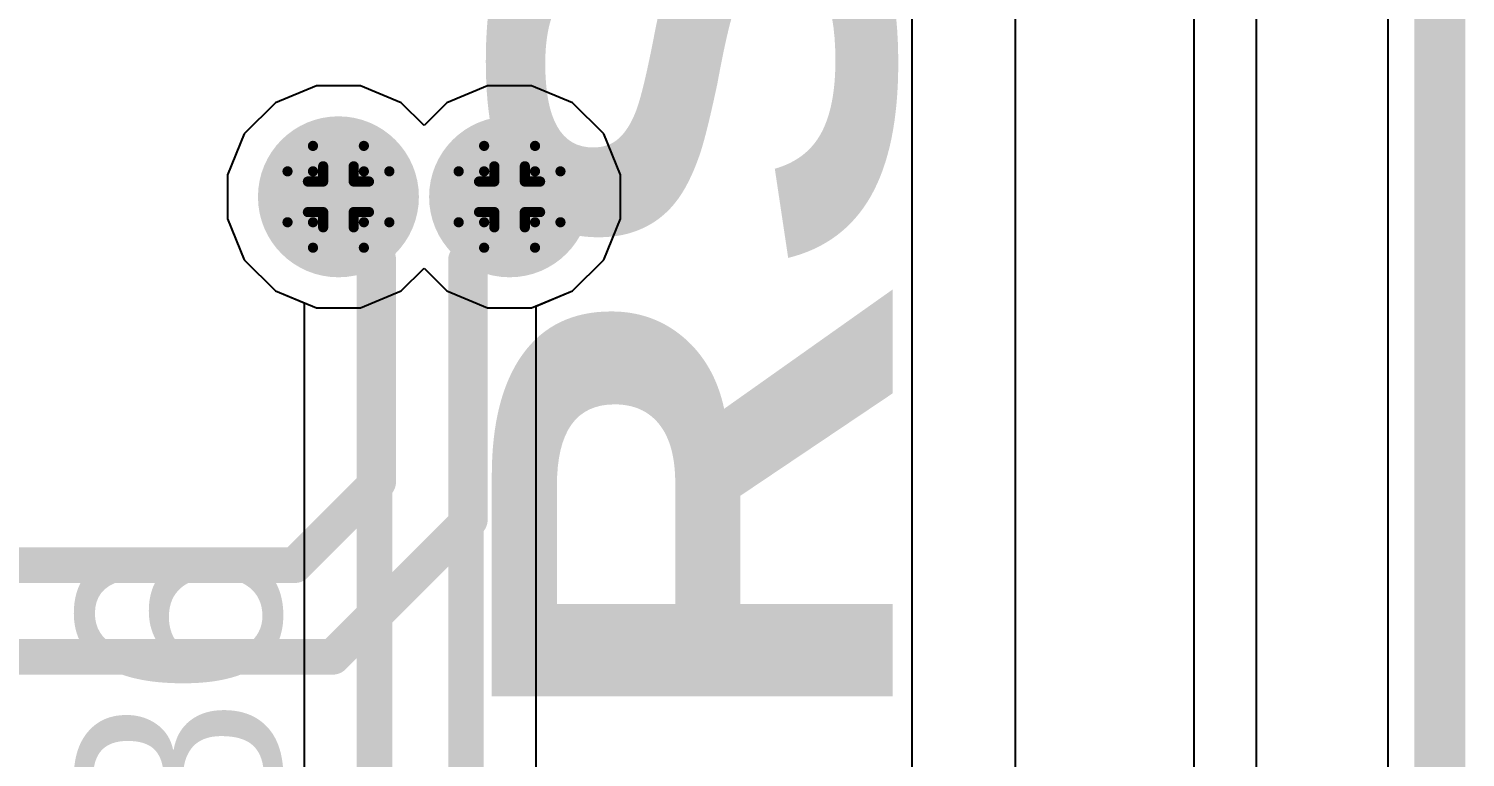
# Model space of a CAD drawing. Header units: inches. Extents: x -3 to 5259, y -3 to 5282.
# Drawn here: x 140.24 to 147.4, y 28.19 to 31.83 of the extents above; entities that cross this region are included whole.
import ezdxf

# ---------------------------------------------------------------- set-up
doc = ezdxf.new("R2010")
doc.units = ezdxf.units.IN
for name, color, linetype in [('Board Outline', 216, 'Continuous'), ('Bottom Layer', 5, 'Continuous'), ('Bottom Solder', 6, 'Continuous'), ('Drill Drawing', 1, 'Continuous'), ('Layer 1', 16, 'Continuous'), ('Layer 2', 76, 'Continuous'), ('Top Layer', 1, 'Continuous'), ('Top Overlay', 2, 'Continuous'), ('Top Solder', 216, 'Continuous'), ('Via Holes', 16, 'Continuous')]:
    doc.layers.add(name, color=color, linetype=linetype)
doc.styles.add('Arial', font='', dxfattribs={"height": 0.2})
doc.styles.add('Arial Black_Bold', font='', dxfattribs={"height": 0.2})
doc.styles.get('Arial').set_extended_font_data('Arial')
doc.styles.get('Arial Black_Bold').set_extended_font_data('Arial Black', bold=True)

msp = doc.modelspace()

# ---------------------------------------------------------------- hatches: boundary and pattern name
at = {"layer": 'Bottom Layer'}
h = msp.add_hatch(color=5, dxfattribs=at)
edge = h.paths.add_edge_path()
edge.add_arc((141.7815, 30.988), 0.3, 0, 360)
h = msp.add_hatch(color=5, dxfattribs=at)
edge = h.paths.add_edge_path()
edge.add_arc((142.6355, 30.988), 0.3, 0, 360)
at = {"layer": 'Bottom Solder'}
h = msp.add_hatch(color=6, dxfattribs=at)
edge = h.paths.add_edge_path()
edge.add_arc((141.7815, 30.988), 0.4016, 0, 360)
h = msp.add_hatch(color=6, dxfattribs=at)
edge = h.paths.add_edge_path()
edge.add_arc((142.6355, 30.988), 0.4016, 0, 360)
at = {"layer": 'Layer 1'}
h = msp.add_hatch(color=16, dxfattribs=at)
edge = h.paths.add_edge_path()
edge.add_arc((141.7815, 30.988), 0.3, 0, 360)
h = msp.add_hatch(color=16, dxfattribs=at)
edge = h.paths.add_edge_path()
edge.add_arc((142.6355, 30.988), 0.3, 0, 360)
at = {"layer": 'Layer 2'}
h = msp.add_hatch(color=76, dxfattribs=at)
edge = h.paths.add_edge_path()
edge.add_arc((141.7815, 30.988), 0.3, 0, 360)
h = msp.add_hatch(color=76, dxfattribs=at)
edge = h.paths.add_edge_path()
edge.add_arc((142.6355, 30.988), 0.3, 0, 360)
at = {"layer": 'Top Layer'}
h = msp.add_hatch(color=1, dxfattribs=at)
edge = h.paths.add_edge_path()
edge.add_arc((141.7815, 30.988), 0.3, 0, 360)
h = msp.add_hatch(color=1, dxfattribs=at)
edge = h.paths.add_edge_path()
edge.add_arc((142.6355, 30.988), 0.3, 0, 360)
at = {"layer": 'Top Solder'}
h = msp.add_hatch(color=216, dxfattribs=at)
edge = h.paths.add_edge_path()
edge.add_arc((141.7815, 30.988), 0.4016, 0, 360)
h = msp.add_hatch(color=216, dxfattribs=at)
edge = h.paths.add_edge_path()
edge.add_arc((142.6355, 30.988), 0.4016, 0, 360)
at = {"layer": 'Via Holes'}
h = msp.add_hatch(color=7, dxfattribs=at)
edge = h.paths.add_edge_path()
edge.add_arc((141.7815, 30.988), 0.15, 0, 360)
h = msp.add_hatch(color=7, dxfattribs=at)
edge = h.paths.add_edge_path()
edge.add_arc((142.6355, 30.988), 0.15, 0, 360)

# ---------------------------------------------------------------- linework, layer by layer
at = {"layer": 'Board Outline'}
msp.add_lwpolyline([(147.2777, -2.7223, 0.254, 0.254, 0), (147.2777, 107.2777, 0.254, 0.254, 0)], format="xyseb", dxfattribs=at)
at = {"layer": 'Bottom Layer'}
for p, q in [((146.3616, 99.4072), (146.3616, 5.17)), ((146.05, 99.1957), (146.05, 5.3753)), ((141.6713, 31.542), (141.4677, 31.4577)), ((141.6713, 31.542), (141.4677, 31.4577)), ((141.8917, 31.542), (141.6713, 31.542)), ((141.8917, 31.542), (141.6713, 31.542)), ((142.0953, 31.4577), (141.8917, 31.542)), ((142.0953, 31.4577), (141.8917, 31.542)), ((142.5253, 31.542), (142.3217, 31.4577)), ((142.5253, 31.542), (142.3217, 31.4577)), ((142.7457, 31.542), (142.5253, 31.542)), ((142.7457, 31.542), (142.5253, 31.542)), ((142.9493, 31.4577), (142.7457, 31.542)), ((142.9493, 31.4577), (142.7457, 31.542)), ((141.4677, 31.4577), (141.3119, 31.3018)), ((141.4677, 31.4577), (141.3119, 31.3018)), ((142.2085, 31.3445), (142.0953, 31.4577)), ((142.2085, 31.3445), (142.0953, 31.4577)), ((142.3217, 31.4577), (142.2085, 31.3445)), ((142.3217, 31.4577), (142.2085, 31.3445)), ((143.1052, 31.3018), (142.9493, 31.4577)), ((143.1052, 31.3018), (142.9493, 31.4577)), ((141.3119, 31.3018), (141.2275, 31.0982)), ((141.3119, 31.3018), (141.2275, 31.0982)), ((143.1895, 31.0982), (143.1052, 31.3018)), ((143.1895, 31.0982), (143.1052, 31.3018)), ((141.2275, 31.0982), (141.2275, 30.8778)), ((141.2275, 31.0982), (141.2275, 30.8778)), ((143.1895, 30.8778), (143.1895, 31.0982)), ((143.1895, 30.8778), (143.1895, 31.0982)), ((141.2275, 30.8778), (141.3119, 30.6742)), ((141.2275, 30.8778), (141.3119, 30.6742)), ((143.1052, 30.6742), (143.1895, 30.8778)), ((143.1052, 30.6742), (143.1895, 30.8778)), ((141.3119, 30.6742), (141.4677, 30.5183)), ((141.3119, 30.6742), (141.4677, 30.5183)), ((142.9493, 30.5183), (143.1052, 30.6742)), ((142.9493, 30.5183), (143.1052, 30.6742)), ((141.4677, 30.5183), (141.6113, 30.4589)), ((141.4677, 30.5183), (141.6113, 30.4589)), ((142.7677, 30.4431), (142.9493, 30.5183)), ((142.7677, 30.4431), (142.9493, 30.5183)), ((141.6113, 30.4589), (141.6113, 25.0963)), ((141.6113, 30.4589), (141.6113, 25.0963)), ((142.7677, 27.7293), (142.7677, 30.4431)), ((142.7677, 27.7293), (142.7677, 30.4431))]:
    msp.add_line(p, q, dxfattribs=at)
for points in [[(141.7815, 30.8738, 0.1778, 0.1778, 0), (141.7815, 30.988, 0.1778, 0.1778, 0)], [(142.6355, 30.8902, 0.1778, 0.1778, 0), (142.6355, 30.988, 0.1778, 0.1778, 0)], [(142.4181, 30.6727, 0.1778, 0.1778, 0), (142.6355, 30.8902, 0.1778, 0.1778, 0)], [(141.7815, 30.8738, 0.1778, 0.1778, 0), (141.9609, 30.6944, 0.1778, 0.1778, 0)], [(141.9609, 25.0963, 0.1778, 0.1778, 0), (141.9609, 30.6944, 0.1778, 0.1778, 0)], [(142.4181, 25.2857, 0.1778, 0.1778, 0), (142.4181, 30.6727, 0.1778, 0.1778, 0)]]:
    msp.add_lwpolyline(points, format="xyseb", dxfattribs=at)
for points in [[(141.7371, 30.988, 0.0889, 0.0889, 1), (141.826, 30.988, 0.0889, 0.0889, 1)], [(142.5911, 30.988, 0.0889, 0.0889, 1), (142.68, 30.988, 0.0889, 0.0889, 1)], [(142.5911, 30.8902, 0.0889, 0.0889, 1), (142.68, 30.8902, 0.0889, 0.0889, 1)], [(142.5911, 30.8902, 0.0889, 0.0889, 1), (142.68, 30.8902, 0.0889, 0.0889, 1)], [(141.7371, 30.8738, 0.0889, 0.0889, 1), (141.826, 30.8738, 0.0889, 0.0889, 1)], [(141.7371, 30.8738, 0.0889, 0.0889, 1), (141.826, 30.8738, 0.0889, 0.0889, 1)], [(141.9165, 30.6944, 0.0889, 0.0889, 1), (142.0054, 30.6944, 0.0889, 0.0889, 1)], [(141.9165, 30.6944, 0.0889, 0.0889, 1), (142.0054, 30.6944, 0.0889, 0.0889, 1)], [(142.3737, 30.6727, 0.0889, 0.0889, 1), (142.4626, 30.6727, 0.0889, 0.0889, 1)], [(142.3737, 30.6727, 0.0889, 0.0889, 1), (142.4626, 30.6727, 0.0889, 0.0889, 1)]]:
    msp.add_lwpolyline(points, format="xyseb", close=True, dxfattribs=at)
at = {"layer": 'Drill Drawing'}
for points in [[(141.6545, 31.115, 0.0508, 0.0508, 0), (141.6545, 31.242, 0.0508, 0.0508, 0)], [(141.6545, 31.242, 0.0508, 0.0508, 0), (141.9085, 31.242, 0.0508, 0.0508, 0)], [(141.9085, 31.115, 0.0508, 0.0508, 0), (141.9085, 31.242, 0.0508, 0.0508, 0)], [(142.5085, 31.115, 0.0508, 0.0508, 0), (142.5085, 31.242, 0.0508, 0.0508, 0)], [(142.5085, 31.242, 0.0508, 0.0508, 0), (142.7625, 31.242, 0.0508, 0.0508, 0)], [(142.7625, 31.115, 0.0508, 0.0508, 0), (142.7625, 31.242, 0.0508, 0.0508, 0)], [(141.5275, 30.861, 0.0508, 0.0508, 0), (141.5275, 31.115, 0.0508, 0.0508, 0)], [(141.5275, 31.115, 0.0508, 0.0508, 0), (141.6545, 31.115, 0.0508, 0.0508, 0)], [(141.7053, 31.0642, 0.0508, 0.0508, 0), (141.7053, 31.1404, 0.0508, 0.0508, 0)], [(141.7053, 31.1404, 0.0508, 0.0508, 0), (141.8577, 31.1404, 0.0508, 0.0508, 0)], [(141.8577, 31.0642, 0.0508, 0.0508, 0), (141.8577, 31.1404, 0.0508, 0.0508, 0)], [(141.9085, 31.115, 0.0508, 0.0508, 0), (142.0355, 31.115, 0.0508, 0.0508, 0)], [(142.0355, 30.861, 0.0508, 0.0508, 0), (142.0355, 31.115, 0.0508, 0.0508, 0)], [(142.3815, 30.861, 0.0508, 0.0508, 0), (142.3815, 31.115, 0.0508, 0.0508, 0)], [(142.3815, 31.115, 0.0508, 0.0508, 0), (142.5085, 31.115, 0.0508, 0.0508, 0)], [(142.5593, 31.0642, 0.0508, 0.0508, 0), (142.5593, 31.1404, 0.0508, 0.0508, 0)], [(142.5593, 31.1404, 0.0508, 0.0508, 0), (142.7117, 31.1404, 0.0508, 0.0508, 0)], [(142.7117, 31.0642, 0.0508, 0.0508, 0), (142.7117, 31.1404, 0.0508, 0.0508, 0)], [(142.7625, 31.115, 0.0508, 0.0508, 0), (142.8895, 31.115, 0.0508, 0.0508, 0)], [(142.8895, 30.861, 0.0508, 0.0508, 0), (142.8895, 31.115, 0.0508, 0.0508, 0)], [(141.6291, 30.9118, 0.0508, 0.0508, 0), (141.6291, 31.0642, 0.0508, 0.0508, 0)], [(141.6291, 31.0642, 0.0508, 0.0508, 0), (141.7053, 31.0642, 0.0508, 0.0508, 0)], [(141.8577, 31.0642, 0.0508, 0.0508, 0), (141.9339, 31.0642, 0.0508, 0.0508, 0)], [(141.9339, 30.9118, 0.0508, 0.0508, 0), (141.9339, 31.0642, 0.0508, 0.0508, 0)], [(142.4831, 30.9118, 0.0508, 0.0508, 0), (142.4831, 31.0642, 0.0508, 0.0508, 0)], [(142.4831, 31.0642, 0.0508, 0.0508, 0), (142.5593, 31.0642, 0.0508, 0.0508, 0)], [(142.7117, 31.0642, 0.0508, 0.0508, 0), (142.7879, 31.0642, 0.0508, 0.0508, 0)], [(142.7879, 30.9118, 0.0508, 0.0508, 0), (142.7879, 31.0642, 0.0508, 0.0508, 0)], [(141.6291, 30.9118, 0.0508, 0.0508, 0), (141.7053, 30.9118, 0.0508, 0.0508, 0)], [(141.7053, 30.8356, 0.0508, 0.0508, 0), (141.7053, 30.9118, 0.0508, 0.0508, 0)], [(141.8577, 30.9118, 0.0508, 0.0508, 0), (141.9339, 30.9118, 0.0508, 0.0508, 0)], [(141.8577, 30.8356, 0.0508, 0.0508, 0), (141.8577, 30.9118, 0.0508, 0.0508, 0)], [(142.4831, 30.9118, 0.0508, 0.0508, 0), (142.5593, 30.9118, 0.0508, 0.0508, 0)], [(142.5593, 30.8356, 0.0508, 0.0508, 0), (142.5593, 30.9118, 0.0508, 0.0508, 0)], [(142.7117, 30.9118, 0.0508, 0.0508, 0), (142.7879, 30.9118, 0.0508, 0.0508, 0)], [(142.7117, 30.8356, 0.0508, 0.0508, 0), (142.7117, 30.9118, 0.0508, 0.0508, 0)], [(141.5275, 30.861, 0.0508, 0.0508, 0), (141.6545, 30.861, 0.0508, 0.0508, 0)], [(141.6545, 30.734, 0.0508, 0.0508, 0), (141.6545, 30.861, 0.0508, 0.0508, 0)], [(141.7053, 30.8356, 0.0508, 0.0508, 0), (141.8577, 30.8356, 0.0508, 0.0508, 0)], [(141.9085, 30.861, 0.0508, 0.0508, 0), (142.0355, 30.861, 0.0508, 0.0508, 0)], [(141.9085, 30.734, 0.0508, 0.0508, 0), (141.9085, 30.861, 0.0508, 0.0508, 0)], [(142.3815, 30.861, 0.0508, 0.0508, 0), (142.5085, 30.861, 0.0508, 0.0508, 0)], [(142.5085, 30.734, 0.0508, 0.0508, 0), (142.5085, 30.861, 0.0508, 0.0508, 0)], [(142.5593, 30.8356, 0.0508, 0.0508, 0), (142.7117, 30.8356, 0.0508, 0.0508, 0)], [(142.7625, 30.861, 0.0508, 0.0508, 0), (142.8895, 30.861, 0.0508, 0.0508, 0)], [(142.7625, 30.734, 0.0508, 0.0508, 0), (142.7625, 30.861, 0.0508, 0.0508, 0)], [(141.6545, 30.734, 0.0508, 0.0508, 0), (141.9085, 30.734, 0.0508, 0.0508, 0)], [(142.5085, 30.734, 0.0508, 0.0508, 0), (142.7625, 30.734, 0.0508, 0.0508, 0)]]:
    msp.add_lwpolyline(points, format="xyseb", dxfattribs=at)
for points in [[(141.6418, 31.242, 0.0254, 0.0254, 1), (141.6672, 31.242, 0.0254, 0.0254, 1)], [(141.6418, 31.242, 0.0254, 0.0254, 1), (141.6672, 31.242, 0.0254, 0.0254, 1)], [(141.8958, 31.242, 0.0254, 0.0254, 1), (141.9212, 31.242, 0.0254, 0.0254, 1)], [(141.8958, 31.242, 0.0254, 0.0254, 1), (141.9212, 31.242, 0.0254, 0.0254, 1)], [(142.4958, 31.242, 0.0254, 0.0254, 1), (142.5212, 31.242, 0.0254, 0.0254, 1)], [(142.4958, 31.242, 0.0254, 0.0254, 1), (142.5212, 31.242, 0.0254, 0.0254, 1)], [(142.7498, 31.242, 0.0254, 0.0254, 1), (142.7752, 31.242, 0.0254, 0.0254, 1)], [(142.7498, 31.242, 0.0254, 0.0254, 1), (142.7752, 31.242, 0.0254, 0.0254, 1)], [(141.5148, 31.115, 0.0254, 0.0254, 1), (141.5402, 31.115, 0.0254, 0.0254, 1)], [(141.5148, 31.115, 0.0254, 0.0254, 1), (141.5402, 31.115, 0.0254, 0.0254, 1)], [(141.6418, 31.115, 0.0254, 0.0254, 1), (141.6672, 31.115, 0.0254, 0.0254, 1)], [(141.6418, 31.115, 0.0254, 0.0254, 1), (141.6672, 31.115, 0.0254, 0.0254, 1)], [(141.6926, 31.1404, 0.0254, 0.0254, 1), (141.718, 31.1404, 0.0254, 0.0254, 1)], [(141.6926, 31.1404, 0.0254, 0.0254, 1), (141.718, 31.1404, 0.0254, 0.0254, 1)], [(141.845, 31.1404, 0.0254, 0.0254, 1), (141.8704, 31.1404, 0.0254, 0.0254, 1)], [(141.845, 31.1404, 0.0254, 0.0254, 1), (141.8704, 31.1404, 0.0254, 0.0254, 1)], [(141.8958, 31.115, 0.0254, 0.0254, 1), (141.9212, 31.115, 0.0254, 0.0254, 1)], [(141.8958, 31.115, 0.0254, 0.0254, 1), (141.9212, 31.115, 0.0254, 0.0254, 1)], [(142.0228, 31.115, 0.0254, 0.0254, 1), (142.0482, 31.115, 0.0254, 0.0254, 1)], [(142.0228, 31.115, 0.0254, 0.0254, 1), (142.0482, 31.115, 0.0254, 0.0254, 1)], [(142.3688, 31.115, 0.0254, 0.0254, 1), (142.3942, 31.115, 0.0254, 0.0254, 1)], [(142.3688, 31.115, 0.0254, 0.0254, 1), (142.3942, 31.115, 0.0254, 0.0254, 1)], [(142.4958, 31.115, 0.0254, 0.0254, 1), (142.5212, 31.115, 0.0254, 0.0254, 1)], [(142.4958, 31.115, 0.0254, 0.0254, 1), (142.5212, 31.115, 0.0254, 0.0254, 1)], [(142.5466, 31.1404, 0.0254, 0.0254, 1), (142.572, 31.1404, 0.0254, 0.0254, 1)], [(142.5466, 31.1404, 0.0254, 0.0254, 1), (142.572, 31.1404, 0.0254, 0.0254, 1)], [(142.699, 31.1404, 0.0254, 0.0254, 1), (142.7244, 31.1404, 0.0254, 0.0254, 1)], [(142.699, 31.1404, 0.0254, 0.0254, 1), (142.7244, 31.1404, 0.0254, 0.0254, 1)], [(142.7498, 31.115, 0.0254, 0.0254, 1), (142.7752, 31.115, 0.0254, 0.0254, 1)], [(142.7498, 31.115, 0.0254, 0.0254, 1), (142.7752, 31.115, 0.0254, 0.0254, 1)], [(142.8768, 31.115, 0.0254, 0.0254, 1), (142.9022, 31.115, 0.0254, 0.0254, 1)], [(142.8768, 31.115, 0.0254, 0.0254, 1), (142.9022, 31.115, 0.0254, 0.0254, 1)], [(141.6164, 31.0642, 0.0254, 0.0254, 1), (141.6418, 31.0642, 0.0254, 0.0254, 1)], [(141.6164, 31.0642, 0.0254, 0.0254, 1), (141.6418, 31.0642, 0.0254, 0.0254, 1)], [(141.6926, 31.0642, 0.0254, 0.0254, 1), (141.718, 31.0642, 0.0254, 0.0254, 1)], [(141.6926, 31.0642, 0.0254, 0.0254, 1), (141.718, 31.0642, 0.0254, 0.0254, 1)], [(141.845, 31.0642, 0.0254, 0.0254, 1), (141.8704, 31.0642, 0.0254, 0.0254, 1)], [(141.845, 31.0642, 0.0254, 0.0254, 1), (141.8704, 31.0642, 0.0254, 0.0254, 1)], [(141.9212, 31.0642, 0.0254, 0.0254, 1), (141.9466, 31.0642, 0.0254, 0.0254, 1)], [(141.9212, 31.0642, 0.0254, 0.0254, 1), (141.9466, 31.0642, 0.0254, 0.0254, 1)], [(142.4704, 31.0642, 0.0254, 0.0254, 1), (142.4958, 31.0642, 0.0254, 0.0254, 1)], [(142.4704, 31.0642, 0.0254, 0.0254, 1), (142.4958, 31.0642, 0.0254, 0.0254, 1)], [(142.5466, 31.0642, 0.0254, 0.0254, 1), (142.572, 31.0642, 0.0254, 0.0254, 1)], [(142.5466, 31.0642, 0.0254, 0.0254, 1), (142.572, 31.0642, 0.0254, 0.0254, 1)], [(142.699, 31.0642, 0.0254, 0.0254, 1), (142.7244, 31.0642, 0.0254, 0.0254, 1)], [(142.699, 31.0642, 0.0254, 0.0254, 1), (142.7244, 31.0642, 0.0254, 0.0254, 1)], [(142.7752, 31.0642, 0.0254, 0.0254, 1), (142.8006, 31.0642, 0.0254, 0.0254, 1)], [(142.7752, 31.0642, 0.0254, 0.0254, 1), (142.8006, 31.0642, 0.0254, 0.0254, 1)], [(141.6164, 30.9118, 0.0254, 0.0254, 1), (141.6418, 30.9118, 0.0254, 0.0254, 1)], [(141.6164, 30.9118, 0.0254, 0.0254, 1), (141.6418, 30.9118, 0.0254, 0.0254, 1)], [(141.6926, 30.9118, 0.0254, 0.0254, 1), (141.718, 30.9118, 0.0254, 0.0254, 1)], [(141.6926, 30.9118, 0.0254, 0.0254, 1), (141.718, 30.9118, 0.0254, 0.0254, 1)], [(141.845, 30.9118, 0.0254, 0.0254, 1), (141.8704, 30.9118, 0.0254, 0.0254, 1)], [(141.845, 30.9118, 0.0254, 0.0254, 1), (141.8704, 30.9118, 0.0254, 0.0254, 1)], [(141.9212, 30.9118, 0.0254, 0.0254, 1), (141.9466, 30.9118, 0.0254, 0.0254, 1)], [(141.9212, 30.9118, 0.0254, 0.0254, 1), (141.9466, 30.9118, 0.0254, 0.0254, 1)], [(142.4704, 30.9118, 0.0254, 0.0254, 1), (142.4958, 30.9118, 0.0254, 0.0254, 1)], [(142.4704, 30.9118, 0.0254, 0.0254, 1), (142.4958, 30.9118, 0.0254, 0.0254, 1)], [(142.5466, 30.9118, 0.0254, 0.0254, 1), (142.572, 30.9118, 0.0254, 0.0254, 1)], [(142.5466, 30.9118, 0.0254, 0.0254, 1), (142.572, 30.9118, 0.0254, 0.0254, 1)], [(142.699, 30.9118, 0.0254, 0.0254, 1), (142.7244, 30.9118, 0.0254, 0.0254, 1)], [(142.699, 30.9118, 0.0254, 0.0254, 1), (142.7244, 30.9118, 0.0254, 0.0254, 1)], [(142.7752, 30.9118, 0.0254, 0.0254, 1), (142.8006, 30.9118, 0.0254, 0.0254, 1)], [(142.7752, 30.9118, 0.0254, 0.0254, 1), (142.8006, 30.9118, 0.0254, 0.0254, 1)], [(141.5148, 30.861, 0.0254, 0.0254, 1), (141.5402, 30.861, 0.0254, 0.0254, 1)], [(141.5148, 30.861, 0.0254, 0.0254, 1), (141.5402, 30.861, 0.0254, 0.0254, 1)], [(141.6418, 30.861, 0.0254, 0.0254, 1), (141.6672, 30.861, 0.0254, 0.0254, 1)], [(141.6418, 30.861, 0.0254, 0.0254, 1), (141.6672, 30.861, 0.0254, 0.0254, 1)], [(141.6926, 30.8356, 0.0254, 0.0254, 1), (141.718, 30.8356, 0.0254, 0.0254, 1)], [(141.6926, 30.8356, 0.0254, 0.0254, 1), (141.718, 30.8356, 0.0254, 0.0254, 1)], [(141.845, 30.8356, 0.0254, 0.0254, 1), (141.8704, 30.8356, 0.0254, 0.0254, 1)], [(141.845, 30.8356, 0.0254, 0.0254, 1), (141.8704, 30.8356, 0.0254, 0.0254, 1)], [(141.8958, 30.861, 0.0254, 0.0254, 1), (141.9212, 30.861, 0.0254, 0.0254, 1)], [(141.8958, 30.861, 0.0254, 0.0254, 1), (141.9212, 30.861, 0.0254, 0.0254, 1)], [(142.0228, 30.861, 0.0254, 0.0254, 1), (142.0482, 30.861, 0.0254, 0.0254, 1)], [(142.0228, 30.861, 0.0254, 0.0254, 1), (142.0482, 30.861, 0.0254, 0.0254, 1)], [(142.3688, 30.861, 0.0254, 0.0254, 1), (142.3942, 30.861, 0.0254, 0.0254, 1)], [(142.3688, 30.861, 0.0254, 0.0254, 1), (142.3942, 30.861, 0.0254, 0.0254, 1)], [(142.4958, 30.861, 0.0254, 0.0254, 1), (142.5212, 30.861, 0.0254, 0.0254, 1)], [(142.4958, 30.861, 0.0254, 0.0254, 1), (142.5212, 30.861, 0.0254, 0.0254, 1)], [(142.5466, 30.8356, 0.0254, 0.0254, 1), (142.572, 30.8356, 0.0254, 0.0254, 1)], [(142.5466, 30.8356, 0.0254, 0.0254, 1), (142.572, 30.8356, 0.0254, 0.0254, 1)], [(142.699, 30.8356, 0.0254, 0.0254, 1), (142.7244, 30.8356, 0.0254, 0.0254, 1)], [(142.699, 30.8356, 0.0254, 0.0254, 1), (142.7244, 30.8356, 0.0254, 0.0254, 1)], [(142.7498, 30.861, 0.0254, 0.0254, 1), (142.7752, 30.861, 0.0254, 0.0254, 1)], [(142.7498, 30.861, 0.0254, 0.0254, 1), (142.7752, 30.861, 0.0254, 0.0254, 1)], [(142.8768, 30.861, 0.0254, 0.0254, 1), (142.9022, 30.861, 0.0254, 0.0254, 1)], [(142.8768, 30.861, 0.0254, 0.0254, 1), (142.9022, 30.861, 0.0254, 0.0254, 1)], [(141.6418, 30.734, 0.0254, 0.0254, 1), (141.6672, 30.734, 0.0254, 0.0254, 1)], [(141.6418, 30.734, 0.0254, 0.0254, 1), (141.6672, 30.734, 0.0254, 0.0254, 1)], [(141.8958, 30.734, 0.0254, 0.0254, 1), (141.9212, 30.734, 0.0254, 0.0254, 1)], [(141.8958, 30.734, 0.0254, 0.0254, 1), (141.9212, 30.734, 0.0254, 0.0254, 1)], [(142.4958, 30.734, 0.0254, 0.0254, 1), (142.5212, 30.734, 0.0254, 0.0254, 1)], [(142.4958, 30.734, 0.0254, 0.0254, 1), (142.5212, 30.734, 0.0254, 0.0254, 1)], [(142.7498, 30.734, 0.0254, 0.0254, 1), (142.7752, 30.734, 0.0254, 0.0254, 1)], [(142.7498, 30.734, 0.0254, 0.0254, 1), (142.7752, 30.734, 0.0254, 0.0254, 1)]]:
    msp.add_lwpolyline(points, format="xyseb", close=True, dxfattribs=at)
at = {"layer": 'Layer 1'}
for p, q in [((147.0187, 107.0187), (147.0187, -2.4634)), ((144.643, 44.2208), (144.643, 27.8016)), ((145.161, -2.4634), (145.161, 44.2208)), ((141.6713, 31.542), (141.4677, 31.4577)), ((141.8917, 31.542), (141.6713, 31.542)), ((142.0953, 31.4577), (141.8917, 31.542)), ((142.5253, 31.542), (142.3217, 31.4577)), ((142.7457, 31.542), (142.5253, 31.542)), ((142.9493, 31.4577), (142.7457, 31.542)), ((141.4677, 31.4577), (141.3119, 31.3018)), ((142.2085, 31.3445), (142.0953, 31.4577)), ((142.3217, 31.4577), (142.2085, 31.3445)), ((143.1052, 31.3018), (142.9493, 31.4577)), ((141.3119, 31.3018), (141.2275, 31.0982)), ((143.1895, 31.0982), (143.1052, 31.3018)), ((141.2275, 31.0982), (141.2275, 30.8778)), ((143.1895, 30.8778), (143.1895, 31.0982)), ((141.2275, 30.8778), (141.3119, 30.6742)), ((143.1052, 30.6742), (143.1895, 30.8778)), ((141.3119, 30.6742), (141.4677, 30.5183)), ((142.0953, 30.5183), (142.2085, 30.6315)), ((142.2085, 30.6315), (142.3217, 30.5183)), ((142.9493, 30.5183), (143.1052, 30.6742)), ((141.4677, 30.5183), (141.6713, 30.434)), ((141.8917, 30.434), (142.0953, 30.5183)), ((142.3217, 30.5183), (142.5253, 30.434)), ((142.7457, 30.434), (142.9493, 30.5183)), ((141.6713, 30.434), (141.8917, 30.434)), ((142.5253, 30.434), (142.7457, 30.434))]:
    msp.add_line(p, q, dxfattribs=at)
at = {"layer": 'Top Layer'}
for points in [[(141.7815, 30.8738, 0.1778, 0.1778, 0), (141.7815, 30.988, 0.1778, 0.1778, 0)], [(142.6355, 30.8738, 0.1778, 0.1778, 0), (142.6355, 30.988, 0.1778, 0.1778, 0)], [(141.7815, 30.8738, 0.1778, 0.1778, 0), (141.9799, 30.6754, 0.1778, 0.1778, 0)], [(142.4371, 30.6754, 0.1778, 0.1778, 0), (142.6355, 30.8738, 0.1778, 0.1778, 0)], [(141.9799, 29.5654, 0.1778, 0.1778, 0), (141.9799, 30.6754, 0.1778, 0.1778, 0)], [(142.4371, 29.376, 0.1778, 0.1778, 0), (142.4371, 30.6754, 0.1778, 0.1778, 0)], [(141.5645, 29.15, 0.1778, 0.1778, 0), (141.9799, 29.5654, 0.1778, 0.1778, 0)], [(141.7539, 28.6928, 0.1778, 0.1778, 0), (142.4371, 29.376, 0.1778, 0.1778, 0)], [(134.3758, 29.15, 0.1778, 0.1778, 0), (141.5645, 29.15, 0.1778, 0.1778, 0)], [(134.5652, 28.6928, 0.1778, 0.1778, 0), (141.7539, 28.6928, 0.1778, 0.1778, 0)]]:
    msp.add_lwpolyline(points, format="xyseb", dxfattribs=at)
for points in [[(141.7371, 30.988, 0.0889, 0.0889, 1), (141.826, 30.988, 0.0889, 0.0889, 1)], [(142.5911, 30.988, 0.0889, 0.0889, 1), (142.68, 30.988, 0.0889, 0.0889, 1)], [(141.7371, 30.8738, 0.0889, 0.0889, 1), (141.826, 30.8738, 0.0889, 0.0889, 1)], [(141.7371, 30.8738, 0.0889, 0.0889, 1), (141.826, 30.8738, 0.0889, 0.0889, 1)], [(142.5911, 30.8738, 0.0889, 0.0889, 1), (142.68, 30.8738, 0.0889, 0.0889, 1)], [(142.5911, 30.8738, 0.0889, 0.0889, 1), (142.68, 30.8738, 0.0889, 0.0889, 1)], [(141.9355, 30.6754, 0.0889, 0.0889, 1), (142.0244, 30.6754, 0.0889, 0.0889, 1)], [(141.9355, 30.6754, 0.0889, 0.0889, 1), (142.0244, 30.6754, 0.0889, 0.0889, 1)], [(142.3927, 30.6754, 0.0889, 0.0889, 1), (142.4816, 30.6754, 0.0889, 0.0889, 1)], [(142.3927, 30.6754, 0.0889, 0.0889, 1), (142.4816, 30.6754, 0.0889, 0.0889, 1)], [(141.9355, 29.5654, 0.0889, 0.0889, 1), (142.0244, 29.5654, 0.0889, 0.0889, 1)], [(141.9355, 29.5654, 0.0889, 0.0889, 1), (142.0244, 29.5654, 0.0889, 0.0889, 1)], [(142.3927, 29.376, 0.0889, 0.0889, 1), (142.4816, 29.376, 0.0889, 0.0889, 1)], [(142.3927, 29.376, 0.0889, 0.0889, 1), (142.4816, 29.376, 0.0889, 0.0889, 1)], [(141.5201, 29.15, 0.0889, 0.0889, 1), (141.609, 29.15, 0.0889, 0.0889, 1)], [(141.5201, 29.15, 0.0889, 0.0889, 1), (141.609, 29.15, 0.0889, 0.0889, 1)], [(141.7094, 28.6928, 0.0889, 0.0889, 1), (141.7983, 28.6928, 0.0889, 0.0889, 1)], [(141.7094, 28.6928, 0.0889, 0.0889, 1), (141.7983, 28.6928, 0.0889, 0.0889, 1)]]:
    msp.add_lwpolyline(points, format="xyseb", close=True, dxfattribs=at)

# ---------------------------------------------------------------- texts
at = {"layer": 'Top Overlay'}
for s, height, style, p in [('RS485', 2, 'Arial Black_Bold', (144.5468, 28.2816)), ('R86', 1.016, 'Arial', (141.4922, 26.6743))]:
    msp.add_text(s, height=height, rotation=90, dxfattribs=dict(at, style=style)).set_placement(p)

doc.saveas('drawing.dxf')
